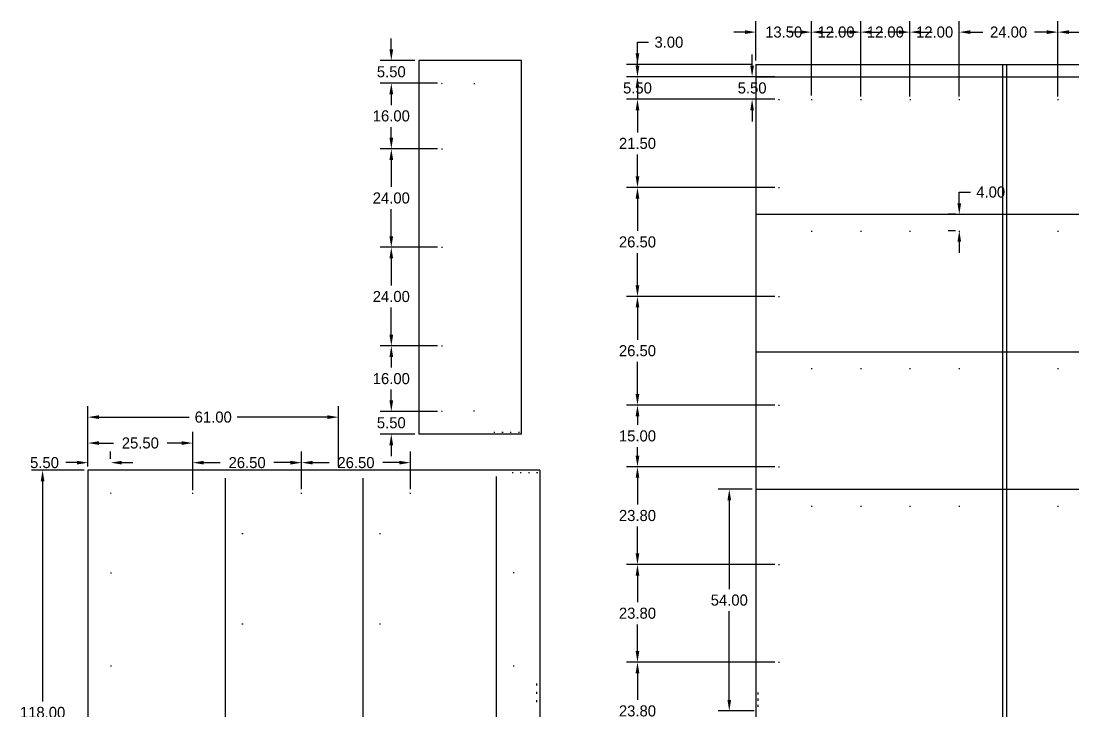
# Model space of a CAD drawing. Header units: millimetres. Extents: x 0 to 3072, y 0 to 988.
# Drawn here: x 0.2 to 256.3, y 165.7 to 333.8 of the extents above; entities that cross this region are included whole.
import ezdxf

# ---------------------------------------------------------------- set-up
doc = ezdxf.new("R2010")
doc.units = ezdxf.units.MM
for name, color, linetype in [('CUTME', 1, 'Continuous'), ('dim', 7, 'Continuous'), ('PEN1', 5, 'Continuous'), ('PEN2', 95, 'Continuous'), ('PENME', 3, 'Continuous')]:
    doc.layers.add(name, color=color, linetype=linetype)
doc.dimstyles.get("Standard").update_dxf_attribs({"dimtxt": 0.18, "dimasz": 0.18, "dimexe": 0.18, "dimexo": 0.0625, "dimgap": 0.09, "dimtad": 0, "dimtih": 1, "dimtoh": 1, "dimdec": 4, "dimzin": 0, "dimdsep": 46, "dimtxsty": 'Standard', "dimcen": 0.09, "dimadec": 0, "dimazin": 0, "dimtfac": 1, "dimtdec": 4, "dimtofl": 0, "dimtmove": 0, "dimatfit": 3, "dimfxl": 0, "dimtolj": 1, "dimtzin": 0, "dimarcsym": 0})

# ---------------------------------------------------------------- blocks, each defined once
blk = doc.blocks.new('*D257')
at = {"layer": 'Defpoints', "color": 0}
for p in [(380.96, 475.96), (356.96, 459.34), (380.96, 459.34)]:
    blk.add_point(p, dxfattribs=at)
at = {"layer": 'dim', "color": 0, "lineweight": -2}
for p, q in [((356.96, 460.28), (356.96, 478.66)), ((380.96, 460.28), (380.96, 478.66)), ((359.66, 475.96), (362.66, 475.96)), ((378.26, 475.96), (375.26, 475.96))]:
    blk.add_line(p, q, dxfattribs=at)
at = {"layer": 'dim', "color": 0}
for points in [[(359.66, 476.41), (359.66, 475.51), (356.96, 475.96)], [(378.26, 476.41), (378.26, 475.51), (380.96, 475.96)]]:
    blk.add_solid(points, dxfattribs=at)
at = {"layer": 'dim', "color": 0, "insert": (368.96, 475.96), "char_height": 2.7, "attachment_point": 5}
blk.add_mtext('\\A1;24.00', dxfattribs=at)
blk = doc.blocks.new('*D256')
at = {"layer": 'Defpoints', "color": 0}
for p in [(356.96, 475.96), (332.96, 459.34), (356.96, 459.34)]:
    blk.add_point(p, dxfattribs=at)
at = {"layer": 'dim', "color": 0, "lineweight": -2}
for p, q in [((332.96, 460.28), (332.96, 478.66)), ((356.96, 460.28), (356.96, 478.66)), ((335.66, 475.96), (338.66, 475.96)), ((354.26, 475.96), (351.26, 475.96))]:
    blk.add_line(p, q, dxfattribs=at)
at = {"layer": 'dim', "color": 0}
for points in [[(335.66, 476.41), (335.66, 475.51), (332.96, 475.96)], [(354.26, 476.41), (354.26, 475.51), (356.96, 475.96)]]:
    blk.add_solid(points, dxfattribs=at)
at = {"layer": 'dim', "color": 0, "insert": (344.96, 475.96), "char_height": 2.7, "attachment_point": 5}
blk.add_mtext('\\A1;24.00', dxfattribs=at)
blk = doc.blocks.new('*D255')
at = {"layer": 'Defpoints', "color": 0}
for p in [(332.96, 475.96), (320.96, 459.34), (332.96, 459.34)]:
    blk.add_point(p, dxfattribs=at)
at = {"layer": 'dim', "color": 0, "lineweight": -2}
for p, q in [((320.96, 460.28), (320.96, 478.66)), ((332.96, 460.28), (332.96, 478.66)), ((318.26, 475.96), (315.56, 475.96)), ((335.66, 475.96), (338.36, 475.96))]:
    blk.add_line(p, q, dxfattribs=at)
at = {"layer": 'dim', "color": 0}
for points in [[(318.26, 476.41), (318.26, 475.51), (320.96, 475.96)], [(335.66, 476.41), (335.66, 475.51), (332.96, 475.96)]]:
    blk.add_solid(points, dxfattribs=at)
at = {"layer": 'dim', "color": 0, "insert": (326.96, 475.96), "char_height": 2.7, "attachment_point": 5}
blk.add_mtext('\\A1;12.00', dxfattribs=at)
blk = doc.blocks.new('*D254')
at = {"layer": 'Defpoints', "color": 0}
for p in [(320.96, 475.96), (308.96, 459.34), (320.96, 459.34)]:
    blk.add_point(p, dxfattribs=at)
at = {"layer": 'dim', "color": 0, "lineweight": -2}
for p, q in [((308.96, 460.28), (308.96, 478.66)), ((320.96, 460.28), (320.96, 478.66)), ((306.26, 475.96), (303.56, 475.96)), ((323.66, 475.96), (326.36, 475.96))]:
    blk.add_line(p, q, dxfattribs=at)
at = {"layer": 'dim', "color": 0}
for points in [[(306.26, 476.41), (306.26, 475.51), (308.96, 475.96)], [(323.66, 476.41), (323.66, 475.51), (320.96, 475.96)]]:
    blk.add_solid(points, dxfattribs=at)
at = {"layer": 'dim', "color": 0, "insert": (314.96, 475.96), "char_height": 2.7, "attachment_point": 5}
blk.add_mtext('\\A1;12.00', dxfattribs=at)
blk = doc.blocks.new('*D253')
at = {"layer": 'Defpoints', "color": 0}
for p in [(308.96, 475.96), (296.96, 459.59), (308.96, 459.34)]:
    blk.add_point(p, dxfattribs=at)
at = {"layer": 'dim', "color": 0, "lineweight": -2}
for p, q in [((296.96, 460.53), (296.96, 478.66)), ((308.96, 460.28), (308.96, 478.66)), ((294.26, 475.96), (291.56, 475.96)), ((311.66, 475.96), (314.36, 475.96))]:
    blk.add_line(p, q, dxfattribs=at)
at = {"layer": 'dim', "color": 0}
for points in [[(294.26, 476.41), (294.26, 475.51), (296.96, 475.96)], [(311.66, 476.41), (311.66, 475.51), (308.96, 475.96)]]:
    blk.add_solid(points, dxfattribs=at)
at = {"layer": 'dim', "color": 0, "insert": (302.96, 475.96), "char_height": 2.7, "attachment_point": 5}
blk.add_mtext('\\A1;12.00', dxfattribs=at)
blk = doc.blocks.new('*D249')
at = {"layer": 'Defpoints', "color": 0}
for p in [(296.96, 475.96), (283.46, 468.09), (296.96, 459.59)]:
    blk.add_point(p, dxfattribs=at)
at = {"layer": 'dim', "color": 0, "lineweight": -2}
for p, q in [((283.46, 469.03), (283.46, 478.66)), ((296.96, 460.53), (296.96, 478.66)), ((280.76, 475.96), (278.06, 475.96)), ((299.66, 475.96), (302.36, 475.96))]:
    blk.add_line(p, q, dxfattribs=at)
at = {"layer": 'dim', "color": 0}
for points in [[(280.76, 476.41), (280.76, 475.51), (283.46, 475.96)], [(299.66, 476.41), (299.66, 475.51), (296.96, 475.96)]]:
    blk.add_solid(points, dxfattribs=at)
at = {"layer": 'dim', "color": 0, "insert": (290.21, 475.96), "char_height": 2.7, "attachment_point": 5}
blk.add_mtext('\\A1;13.50', dxfattribs=at)
blk = doc.blocks.new('*D242')
at = {"layer": 'Defpoints', "color": 0}
for p in [(282.52, 465.09), (288.96, 465.09), (288.96, 459.59)]:
    blk.add_point(p, dxfattribs=at)
at = {"layer": 'dim', "color": 0, "lineweight": -2}
for p, q in [((282.52, 467.79), (282.52, 470.49)), ((288.02, 465.09), (279.82, 465.09)), ((288.02, 459.59), (279.82, 459.59)), ((282.52, 456.89), (282.52, 454.19))]:
    blk.add_line(p, q, dxfattribs=at)
at = {"layer": 'dim', "color": 0}
for points in [[(282.07, 467.79), (282.97, 467.79), (282.52, 465.09)], [(282.07, 456.89), (282.97, 456.89), (282.52, 459.59)]]:
    blk.add_solid(points, dxfattribs=at)
at = {"layer": 'dim', "color": 0, "insert": (282.52, 462.34), "char_height": 2.7, "attachment_point": 5}
blk.add_mtext('\\A1;5.50', dxfattribs=at)
blk = doc.blocks.new('*D241')
at = {"layer": 'Defpoints', "color": 0}
for p in [(332.96, 431.59), (332.96, 431.59), (332.96, 427.59)]:
    blk.add_point(p, dxfattribs=at)
at = {"layer": 'dim', "color": 0, "lineweight": -2}
for p, q in [((332.96, 434.29), (332.96, 436.99)), ((332.96, 436.99), (335.66, 436.99)), ((332.02, 431.59), (330.26, 431.59)), ((332.02, 427.59), (330.26, 427.59)), ((332.96, 424.89), (332.96, 422.19))]:
    blk.add_line(p, q, dxfattribs=at)
at = {"layer": 'dim', "color": 0}
for points in [[(332.51, 434.29), (333.41, 434.29), (332.96, 431.59)], [(332.51, 424.89), (333.41, 424.89), (332.96, 427.59)]]:
    blk.add_solid(points, dxfattribs=at)
at = {"layer": 'dim', "color": 0, "insert": (340.61, 436.99), "char_height": 2.7, "attachment_point": 5}
blk.add_mtext('\\A1;4.00', dxfattribs=at)
blk = doc.blocks.new('*D239')
at = {"layer": 'Defpoints', "color": 0}
for p in [(199.32, 371.08), (172.82, 363.72), (199.32, 363.72)]:
    blk.add_point(p, dxfattribs=at)
at = {"layer": 'dim', "color": 0, "lineweight": -2}
for p, q in [((172.82, 364.66), (172.82, 373.78)), ((199.32, 364.66), (199.32, 373.78)), ((175.52, 371.08), (179.54, 371.08)), ((196.62, 371.08), (192.59, 371.08))]:
    blk.add_line(p, q, dxfattribs=at)
at = {"layer": 'dim', "color": 0}
for points in [[(175.52, 371.53), (175.52, 370.63), (172.82, 371.08)], [(196.62, 371.53), (196.62, 370.63), (199.32, 371.08)]]:
    blk.add_solid(points, dxfattribs=at)
at = {"layer": 'dim', "color": 0, "insert": (186.07, 371.08), "char_height": 2.7, "attachment_point": 5}
blk.add_mtext('\\A1;26.50', dxfattribs=at)
blk = doc.blocks.new('*D238')
at = {"layer": 'Defpoints', "color": 0}
for p in [(172.82, 371.08), (146.32, 363.72), (172.82, 363.72)]:
    blk.add_point(p, dxfattribs=at)
at = {"layer": 'dim', "color": 0, "lineweight": -2}
for p, q in [((146.32, 364.66), (146.32, 373.78)), ((172.82, 364.66), (172.82, 373.78)), ((149.02, 371.08), (153.04, 371.08)), ((170.12, 371.08), (166.09, 371.08))]:
    blk.add_line(p, q, dxfattribs=at)
at = {"layer": 'dim', "color": 0}
for points in [[(149.02, 371.53), (149.02, 370.63), (146.32, 371.08)], [(170.12, 371.53), (170.12, 370.63), (172.82, 371.08)]]:
    blk.add_solid(points, dxfattribs=at)
at = {"layer": 'dim', "color": 0, "insert": (159.57, 371.08), "char_height": 2.7, "attachment_point": 5}
blk.add_mtext('\\A1;26.50', dxfattribs=at)
blk = doc.blocks.new('*D237')
at = {"layer": 'Defpoints', "color": 0}
for p in [(120.82, 369.22), (126.32, 371.08), (126.32, 371.08)]:
    blk.add_point(p, dxfattribs=at)
at = {"layer": 'dim', "color": 0, "lineweight": -2}
for p, q in [((120.82, 370.16), (120.82, 373.78)), ((126.32, 372.01), (126.32, 373.78)), ((118.12, 371.08), (115.42, 371.08)), ((129.02, 371.08), (131.72, 371.08))]:
    blk.add_line(p, q, dxfattribs=at)
at = {"layer": 'dim', "color": 0}
for points in [[(118.12, 371.53), (118.12, 370.63), (120.82, 371.08)], [(129.02, 371.53), (129.02, 370.63), (126.32, 371.08)]]:
    blk.add_solid(points, dxfattribs=at)
at = {"layer": 'dim', "color": 0, "insert": (110.24, 371.08), "char_height": 2.7, "attachment_point": 5}
blk.add_mtext('\\A1;5.50', dxfattribs=at)
blk = doc.blocks.new('*D235')
at = {"layer": 'Defpoints', "color": 0}
for p in [(276.96, 364.59), (283.46, 364.59), (283.96, 310.59)]:
    blk.add_point(p, dxfattribs=at)
at = {"layer": 'dim', "color": 0, "lineweight": -2}
for p, q in [((282.52, 364.59), (274.26, 364.59)), ((276.96, 361.89), (276.96, 340.29)), ((276.96, 313.29), (276.96, 334.89)), ((283.02, 310.59), (274.26, 310.59))]:
    blk.add_line(p, q, dxfattribs=at)
at = {"layer": 'dim', "color": 0}
for points in [[(276.51, 361.89), (277.41, 361.89), (276.96, 364.59)], [(276.51, 313.29), (277.41, 313.29), (276.96, 310.59)]]:
    blk.add_solid(points, dxfattribs=at)
at = {"layer": 'dim', "color": 0, "insert": (276.96, 337.59), "char_height": 2.7, "attachment_point": 5}
blk.add_mtext('\\A1;54.00', dxfattribs=at)
blk = doc.blocks.new('*D228')
at = {"layer": 'Defpoints', "color": 0}
for p in [(288.96, 322.49), (254.61, 298.69), (289.21, 298.69)]:
    blk.add_point(p, dxfattribs=at)
at = {"layer": 'dim', "color": 0, "lineweight": -2}
for p, q in [((288.02, 322.49), (251.91, 322.49)), ((254.61, 319.79), (254.61, 313.29)), ((254.61, 301.39), (254.61, 307.89)), ((288.27, 298.69), (251.91, 298.69))]:
    blk.add_line(p, q, dxfattribs=at)
at = {"layer": 'dim', "color": 0}
for points in [[(254.16, 319.79), (255.06, 319.79), (254.61, 322.49)], [(254.16, 301.39), (255.06, 301.39), (254.61, 298.69)]]:
    blk.add_solid(points, dxfattribs=at)
at = {"layer": 'dim', "color": 0, "insert": (254.61, 310.59), "char_height": 2.7, "attachment_point": 5}
blk.add_mtext('\\A1;23.80', dxfattribs=at)
blk = doc.blocks.new('*D227')
at = {"layer": 'Defpoints', "color": 0}
for p in [(288.96, 346.29), (254.61, 322.49), (288.96, 322.49)]:
    blk.add_point(p, dxfattribs=at)
at = {"layer": 'dim', "color": 0, "lineweight": -2}
for p, q in [((288.02, 346.29), (251.91, 346.29)), ((254.61, 343.59), (254.61, 337.09)), ((254.61, 325.19), (254.61, 331.69)), ((288.02, 322.49), (251.91, 322.49))]:
    blk.add_line(p, q, dxfattribs=at)
at = {"layer": 'dim', "color": 0}
for points in [[(254.16, 343.59), (255.06, 343.59), (254.61, 346.29)], [(254.16, 325.19), (255.06, 325.19), (254.61, 322.49)]]:
    blk.add_solid(points, dxfattribs=at)
at = {"layer": 'dim', "color": 0, "insert": (254.61, 334.39), "char_height": 2.7, "attachment_point": 5}
blk.add_mtext('\\A1;23.80', dxfattribs=at)
blk = doc.blocks.new('*D226')
at = {"layer": 'Defpoints', "color": 0}
for p in [(288.96, 370.09), (254.61, 346.29), (288.96, 346.29)]:
    blk.add_point(p, dxfattribs=at)
at = {"layer": 'dim', "color": 0, "lineweight": -2}
for p, q in [((288.02, 370.09), (251.91, 370.09)), ((254.61, 367.39), (254.61, 360.89)), ((254.61, 348.99), (254.61, 355.49)), ((288.02, 346.29), (251.91, 346.29))]:
    blk.add_line(p, q, dxfattribs=at)
at = {"layer": 'dim', "color": 0}
for points in [[(254.16, 367.39), (255.06, 367.39), (254.61, 370.09)], [(254.16, 348.99), (255.06, 348.99), (254.61, 346.29)]]:
    blk.add_solid(points, dxfattribs=at)
at = {"layer": 'dim', "color": 0, "insert": (254.61, 358.19), "char_height": 2.7, "attachment_point": 5}
blk.add_mtext('\\A1;23.80', dxfattribs=at)
blk = doc.blocks.new('*D225')
at = {"layer": 'Defpoints', "color": 0}
for p in [(288.96, 385.09), (254.61, 370.09), (288.96, 370.09)]:
    blk.add_point(p, dxfattribs=at)
at = {"layer": 'dim', "color": 0, "lineweight": -2}
for p, q in [((288.02, 385.09), (251.91, 385.09)), ((254.61, 382.39), (254.61, 380.29)), ((254.61, 372.79), (254.61, 374.89)), ((288.02, 370.09), (251.91, 370.09))]:
    blk.add_line(p, q, dxfattribs=at)
at = {"layer": 'dim', "color": 0}
for points in [[(254.16, 382.39), (255.06, 382.39), (254.61, 385.09)], [(254.16, 372.79), (255.06, 372.79), (254.61, 370.09)]]:
    blk.add_solid(points, dxfattribs=at)
at = {"layer": 'dim', "color": 0, "insert": (254.61, 377.59), "char_height": 2.7, "attachment_point": 5}
blk.add_mtext('\\A1;15.00', dxfattribs=at)
blk = doc.blocks.new('*D224')
at = {"layer": 'Defpoints', "color": 0}
for p in [(288.96, 411.59), (254.61, 385.09), (288.96, 385.09)]:
    blk.add_point(p, dxfattribs=at)
at = {"layer": 'dim', "color": 0, "lineweight": -2}
for p, q in [((288.02, 411.59), (251.91, 411.59)), ((254.61, 408.89), (254.61, 401.04)), ((254.61, 387.79), (254.61, 395.64)), ((288.02, 385.09), (251.91, 385.09))]:
    blk.add_line(p, q, dxfattribs=at)
at = {"layer": 'dim', "color": 0}
for points in [[(254.16, 408.89), (255.06, 408.89), (254.61, 411.59)], [(254.16, 387.79), (255.06, 387.79), (254.61, 385.09)]]:
    blk.add_solid(points, dxfattribs=at)
at = {"layer": 'dim', "color": 0, "insert": (254.61, 398.34), "char_height": 2.7, "attachment_point": 5}
blk.add_mtext('\\A1;26.50', dxfattribs=at)
blk = doc.blocks.new('*D223')
at = {"layer": 'Defpoints', "color": 0}
for p in [(288.96, 438.09), (254.61, 411.59), (288.96, 411.59)]:
    blk.add_point(p, dxfattribs=at)
at = {"layer": 'dim', "color": 0, "lineweight": -2}
for p, q in [((288.02, 438.09), (251.91, 438.09)), ((254.61, 435.39), (254.61, 427.54)), ((254.61, 414.29), (254.61, 422.14)), ((288.02, 411.59), (251.91, 411.59))]:
    blk.add_line(p, q, dxfattribs=at)
at = {"layer": 'dim', "color": 0}
for points in [[(254.16, 435.39), (255.06, 435.39), (254.61, 438.09)], [(254.16, 414.29), (255.06, 414.29), (254.61, 411.59)]]:
    blk.add_solid(points, dxfattribs=at)
at = {"layer": 'dim', "color": 0, "insert": (254.61, 424.84), "char_height": 2.7, "attachment_point": 5}
blk.add_mtext('\\A1;26.50', dxfattribs=at)
blk = doc.blocks.new('*D222')
at = {"layer": 'Defpoints', "color": 0}
for p in [(288.96, 459.59), (254.61, 438.09), (288.96, 438.09)]:
    blk.add_point(p, dxfattribs=at)
at = {"layer": 'dim', "color": 0, "lineweight": -2}
for p, q in [((288.02, 459.59), (251.91, 459.59)), ((254.61, 456.89), (254.61, 451.54)), ((254.61, 440.79), (254.61, 446.14)), ((288.02, 438.09), (251.91, 438.09))]:
    blk.add_line(p, q, dxfattribs=at)
at = {"layer": 'dim', "color": 0}
for points in [[(254.16, 456.89), (255.06, 456.89), (254.61, 459.59)], [(254.16, 440.79), (255.06, 440.79), (254.61, 438.09)]]:
    blk.add_solid(points, dxfattribs=at)
at = {"layer": 'dim', "color": 0, "insert": (254.61, 448.84), "char_height": 2.7, "attachment_point": 5}
blk.add_mtext('\\A1;21.50', dxfattribs=at)
blk = doc.blocks.new('*D221')
at = {"layer": 'Defpoints', "color": 0}
for p in [(283.46, 465.09), (254.61, 459.59), (288.96, 459.59)]:
    blk.add_point(p, dxfattribs=at)
at = {"layer": 'dim', "color": 0, "lineweight": -2}
for p, q in [((254.61, 467.79), (254.61, 470.49)), ((282.52, 465.09), (251.91, 465.09)), ((288.02, 459.59), (251.91, 459.59)), ((254.61, 456.89), (254.61, 454.19))]:
    blk.add_line(p, q, dxfattribs=at)
at = {"layer": 'dim', "color": 0}
for points in [[(254.16, 467.79), (255.06, 467.79), (254.61, 465.09)], [(254.16, 456.89), (255.06, 456.89), (254.61, 459.59)]]:
    blk.add_solid(points, dxfattribs=at)
at = {"layer": 'dim', "color": 0, "insert": (254.61, 462.34), "char_height": 2.7, "attachment_point": 5}
blk.add_mtext('\\A1;5.50', dxfattribs=at)
blk = doc.blocks.new('*D220')
at = {"layer": 'Defpoints', "color": 0}
for p in [(283.46, 468.09), (254.61, 465.09), (283.46, 465.09)]:
    blk.add_point(p, dxfattribs=at)
at = {"layer": 'dim', "color": 0, "lineweight": -2}
for p, q in [((254.61, 470.79), (254.61, 473.49)), ((254.61, 473.49), (257.31, 473.49)), ((282.52, 468.09), (251.91, 468.09)), ((282.52, 465.09), (251.91, 465.09)), ((254.61, 462.39), (254.61, 459.69))]:
    blk.add_line(p, q, dxfattribs=at)
at = {"layer": 'dim', "color": 0}
for points in [[(254.16, 470.79), (255.06, 470.79), (254.61, 468.09)], [(254.16, 462.39), (255.06, 462.39), (254.61, 465.09)]]:
    blk.add_solid(points, dxfattribs=at)
at = {"layer": 'dim', "color": 0, "insert": (262.26, 473.49), "char_height": 2.7, "attachment_point": 5}
blk.add_mtext('\\A1;3.00', dxfattribs=at)
blk = doc.blocks.new('*D212')
at = {"layer": 'Defpoints', "color": 0}
for p in [(120.82, 382.17), (120.82, 369.22), (181.82, 369.22)]:
    blk.add_point(p, dxfattribs=at)
at = {"layer": 'dim', "color": 0, "lineweight": -2}
for p, q in [((120.82, 370.16), (120.82, 384.87)), ((181.82, 370.16), (181.82, 384.87)), ((123.52, 382.17), (145.47, 382.17)), ((179.12, 382.17), (157.17, 382.17))]:
    blk.add_line(p, q, dxfattribs=at)
at = {"layer": 'dim', "color": 0}
for points in [[(123.52, 382.62), (123.52, 381.72), (120.82, 382.17)], [(179.12, 382.62), (179.12, 381.72), (181.82, 382.17)]]:
    blk.add_solid(points, dxfattribs=at)
at = {"layer": 'dim', "color": 0, "insert": (151.32, 382.17), "char_height": 2.7, "attachment_point": 5}
blk.add_mtext('\\A1;61.00', dxfattribs=at)
blk = doc.blocks.new('*D211')
at = {"layer": 'Defpoints', "color": 0}
for p in [(120.82, 369.22), (109.77, 251.22), (120.82, 251.22)]:
    blk.add_point(p, dxfattribs=at)
at = {"layer": 'dim', "color": 0, "lineweight": -2}
for p, q in [((119.88, 369.22), (107.07, 369.22)), ((109.77, 366.52), (109.77, 312.92)), ((109.77, 253.92), (109.77, 307.52)), ((119.88, 251.22), (107.07, 251.22))]:
    blk.add_line(p, q, dxfattribs=at)
at = {"layer": 'dim', "color": 0}
for points in [[(109.32, 366.52), (110.22, 366.52), (109.77, 369.22)], [(109.32, 253.92), (110.22, 253.92), (109.77, 251.22)]]:
    blk.add_solid(points, dxfattribs=at)
at = {"layer": 'dim', "color": 0, "insert": (109.77, 310.22), "char_height": 2.7, "attachment_point": 5}
blk.add_mtext('\\A1;118.00', dxfattribs=at)
blk = doc.blocks.new('*D195')
at = {"layer": 'Defpoints', "color": 0}
for p in [(146.32, 375.86), (120.82, 369.22), (146.32, 363.47)]:
    blk.add_point(p, dxfattribs=at)
at = {"layer": 'dim', "color": 0, "lineweight": -2}
for p, q in [((120.82, 370.16), (120.82, 378.56)), ((146.32, 364.41), (146.32, 378.56)), ((123.52, 375.86), (127.04, 375.86)), ((143.62, 375.86), (140.09, 375.86))]:
    blk.add_line(p, q, dxfattribs=at)
at = {"layer": 'dim', "color": 0}
for points in [[(123.52, 376.31), (123.52, 375.41), (120.82, 375.86)], [(143.62, 376.31), (143.62, 375.41), (146.32, 375.86)]]:
    blk.add_solid(points, dxfattribs=at)
at = {"layer": 'dim', "color": 0, "insert": (133.57, 375.86), "char_height": 2.7, "attachment_point": 5}
blk.add_mtext('\\A1;25.50', dxfattribs=at)
blk = doc.blocks.new('*D186')
at = {"layer": 'Defpoints', "color": 0}
for p in [(194.67, 383.54), (206.87, 383.54), (201.37, 378.04)]:
    blk.add_point(p, dxfattribs=at)
at = {"layer": 'dim', "color": 0, "lineweight": -2}
for p, q in [((194.67, 386.24), (194.67, 388.94)), ((205.93, 383.54), (191.97, 383.54)), ((200.43, 378.04), (191.97, 378.04)), ((194.67, 375.34), (194.67, 372.64))]:
    blk.add_line(p, q, dxfattribs=at)
at = {"layer": 'dim', "color": 0}
for points in [[(194.22, 386.24), (195.12, 386.24), (194.67, 383.54)], [(194.22, 375.34), (195.12, 375.34), (194.67, 378.04)]]:
    blk.add_solid(points, dxfattribs=at)
at = {"layer": 'dim', "color": 0, "insert": (194.67, 380.79), "char_height": 2.7, "attachment_point": 5}
blk.add_mtext('\\A1;5.50', dxfattribs=at)
blk = doc.blocks.new('*D185')
at = {"layer": 'Defpoints', "color": 0}
for p in [(194.67, 399.54), (206.87, 399.54), (206.87, 383.54)]:
    blk.add_point(p, dxfattribs=at)
at = {"layer": 'dim', "color": 0, "lineweight": -2}
for p, q in [((205.93, 399.54), (191.97, 399.54)), ((194.67, 396.84), (194.67, 394.24)), ((194.67, 386.24), (194.67, 388.84)), ((205.93, 383.54), (191.97, 383.54))]:
    blk.add_line(p, q, dxfattribs=at)
at = {"layer": 'dim', "color": 0}
for points in [[(194.22, 396.84), (195.12, 396.84), (194.67, 399.54)], [(194.22, 386.24), (195.12, 386.24), (194.67, 383.54)]]:
    blk.add_solid(points, dxfattribs=at)
at = {"layer": 'dim', "color": 0, "insert": (194.67, 391.54), "char_height": 2.7, "attachment_point": 5}
blk.add_mtext('\\A1;16.00', dxfattribs=at)
blk = doc.blocks.new('*D184')
at = {"layer": 'Defpoints', "color": 0}
for p in [(194.67, 423.54), (206.87, 423.54), (206.87, 399.54)]:
    blk.add_point(p, dxfattribs=at)
at = {"layer": 'dim', "color": 0, "lineweight": -2}
for p, q in [((205.93, 423.54), (191.97, 423.54)), ((194.67, 420.84), (194.67, 414.24)), ((194.67, 402.24), (194.67, 408.84)), ((205.93, 399.54), (191.97, 399.54))]:
    blk.add_line(p, q, dxfattribs=at)
at = {"layer": 'dim', "color": 0}
for points in [[(194.22, 420.84), (195.12, 420.84), (194.67, 423.54)], [(194.22, 402.24), (195.12, 402.24), (194.67, 399.54)]]:
    blk.add_solid(points, dxfattribs=at)
at = {"layer": 'dim', "color": 0, "insert": (194.67, 411.54), "char_height": 2.7, "attachment_point": 5}
blk.add_mtext('\\A1;24.00', dxfattribs=at)
blk = doc.blocks.new('*D183')
at = {"layer": 'Defpoints', "color": 0}
for p in [(194.67, 447.54), (206.87, 447.54), (206.87, 423.54)]:
    blk.add_point(p, dxfattribs=at)
at = {"layer": 'dim', "color": 0, "lineweight": -2}
for p, q in [((205.93, 447.54), (191.97, 447.54)), ((194.67, 444.84), (194.67, 438.24)), ((194.67, 426.24), (194.67, 432.84)), ((205.93, 423.54), (191.97, 423.54))]:
    blk.add_line(p, q, dxfattribs=at)
at = {"layer": 'dim', "color": 0}
for points in [[(194.22, 444.84), (195.12, 444.84), (194.67, 447.54)], [(194.22, 426.24), (195.12, 426.24), (194.67, 423.54)]]:
    blk.add_solid(points, dxfattribs=at)
at = {"layer": 'dim', "color": 0, "insert": (194.67, 435.54), "char_height": 2.7, "attachment_point": 5}
blk.add_mtext('\\A1;24.00', dxfattribs=at)
blk = doc.blocks.new('*D182')
at = {"layer": 'Defpoints', "color": 0}
for p in [(194.67, 463.54), (206.87, 463.54), (206.87, 447.54)]:
    blk.add_point(p, dxfattribs=at)
at = {"layer": 'dim', "color": 0, "lineweight": -2}
for p, q in [((205.93, 463.54), (191.97, 463.54)), ((194.67, 460.84), (194.67, 458.24)), ((194.67, 450.24), (194.67, 452.84)), ((205.93, 447.54), (191.97, 447.54))]:
    blk.add_line(p, q, dxfattribs=at)
at = {"layer": 'dim', "color": 0}
for points in [[(194.22, 460.84), (195.12, 460.84), (194.67, 463.54)], [(194.22, 450.24), (195.12, 450.24), (194.67, 447.54)]]:
    blk.add_solid(points, dxfattribs=at)
at = {"layer": 'dim', "color": 0, "insert": (194.67, 455.54), "char_height": 2.7, "attachment_point": 5}
blk.add_mtext('\\A1;16.00', dxfattribs=at)
blk = doc.blocks.new('*D181')
at = {"layer": 'Defpoints', "color": 0}
for p in [(194.67, 469.04), (201.37, 469.04), (206.87, 463.54)]:
    blk.add_point(p, dxfattribs=at)
at = {"layer": 'dim', "color": 0, "lineweight": -2}
for p, q in [((194.67, 471.74), (194.67, 474.44)), ((200.43, 469.04), (191.97, 469.04)), ((205.93, 463.54), (191.97, 463.54)), ((194.67, 460.84), (194.67, 458.14))]:
    blk.add_line(p, q, dxfattribs=at)
at = {"layer": 'dim', "color": 0}
for points in [[(194.22, 471.74), (195.12, 471.74), (194.67, 469.04)], [(194.22, 460.84), (195.12, 460.84), (194.67, 463.54)]]:
    blk.add_solid(points, dxfattribs=at)
at = {"layer": 'dim', "color": 0, "insert": (194.67, 466.29), "char_height": 2.7, "attachment_point": 5}
blk.add_mtext('\\A1;5.50', dxfattribs=at)
blk = doc.blocks.new('A$C71D563D8')
at = {"layer": 'CUTME'}
for p, q in [((97.001, 324.143), (97.001, 233.143)), ((122.001, 324.143), (97.001, 324.143)), ((122.001, 233.143), (122.001, 324.143)), ((122.001, 233.143), (97.001, 233.143)), ((16.447, 224.324), (16.447, 106.324)), ((77.447, 224.324), (16.447, 224.324)), ((126.447, 224.324), (76.447, 224.324)), ((126.447, 224.324), (126.447, 106.324))]:
    blk.add_line(p, q, dxfattribs=at)
at = {"layer": 'CUTME', "ltscale": 22}
for p, q in [((179.091, 323.196), (240.091, 323.196)), ((179.091, 323.196), (179.091, 11.196)), ((239.091, 323.196), (300.091, 323.196)), ((239.091, 323.196), (239.091, 11.196)), ((240.091, 323.196), (240.091, 11.196))]:
    blk.add_line(p, q, dxfattribs=at)
at = {"layer": 'PEN1', "ltscale": 22}
for p, q in [((179.091, 320.196), (240.091, 320.196)), ((239.091, 320.196), (300.091, 320.196))]:
    blk.add_line(p, q, dxfattribs=at)
at = {"layer": 'PEN2', "ltscale": 22}
for p, q in [((179.091, 286.696), (240.091, 286.696)), ((239.091, 286.696), (300.091, 286.696)), ((179.091, 253.196), (240.091, 253.196)), ((239.091, 253.196), (300.091, 253.196)), ((179.091, 219.696), (240.091, 219.696)), ((239.091, 219.696), (300.091, 219.696))]:
    blk.add_line(p, q, dxfattribs=at)
at = {"layer": 'PEN2'}
for p, q in [((115.947, 107.824), (115.947, 222.824)), ((49.95, 107.41), (49.95, 222.41)), ((83.45, 107.41), (83.45, 222.41))]:
    blk.add_line(p, q, dxfattribs=at)
at = {"layer": 'PENME'}
for p, q in [((102.501, 318.643), (102.678, 318.466)), ((110.501, 318.643), (110.501, 318.393)), ((102.501, 302.643), (102.751, 302.643)), ((102.501, 278.643), (102.751, 278.643)), ((102.501, 254.643), (102.751, 254.643)), ((102.501, 238.643), (102.678, 238.819)), ((110.501, 238.643), (110.501, 238.893)), ((115.251, 233.643), (115.501, 233.643)), ((117.251, 233.643), (117.501, 233.643)), ((119.251, 233.643), (119.501, 233.643)), ((121.251, 233.643), (121.501, 233.643)), ((119.693, 223.825), (119.943, 223.825)), ((121.693, 223.825), (121.943, 223.825)), ((123.693, 223.825), (123.943, 223.825)), ((125.693, 223.825), (125.943, 223.825)), ((21.947, 218.827), (22.124, 218.65)), ((41.947, 218.577), (41.947, 218.827)), ((68.447, 218.577), (68.447, 218.827)), ((94.947, 218.577), (94.947, 218.827)), ((53.95, 208.92), (54.2, 208.92)), ((87.45, 208.92), (87.7, 208.92)), ((21.947, 199.374), (22.197, 199.374)), ((119.947, 199.424), (120.197, 199.424)), ((53.95, 186.92), (54.2, 186.92)), ((87.45, 186.92), (87.7, 186.92)), ((119.947, 176.724), (120.197, 176.724)), ((21.947, 176.674), (22.197, 176.674)), ((125.616, 172.364), (125.616, 171.864)), ((125.616, 170.364), (125.616, 169.864)), ((125.616, 168.364), (125.616, 167.864))]:
    blk.add_line(p, q, dxfattribs=at)
at = {"layer": 'PENME', "ltscale": 22}
for p, q in [((184.789, 314.498), (184.591, 314.696)), ((192.593, 314.696), (192.593, 314.446)), ((204.593, 314.696), (204.593, 314.446)), ((216.593, 314.696), (216.593, 314.446)), ((228.593, 314.696), (228.593, 314.446)), ((252.593, 314.696), (252.593, 314.446)), ((184.591, 293.196), (184.841, 293.196)), ((192.591, 282.696), (192.591, 282.446)), ((204.591, 282.696), (204.591, 282.446)), ((216.591, 282.696), (216.591, 282.446)), ((228.591, 282.696), (228.591, 282.446)), ((252.591, 282.696), (252.591, 282.446)), ((184.591, 266.696), (184.841, 266.696)), ((192.591, 249.196), (192.591, 248.946)), ((204.591, 249.196), (204.591, 248.946)), ((216.591, 249.196), (216.591, 248.946)), ((228.591, 249.196), (228.591, 248.946)), ((252.591, 249.196), (252.591, 248.946)), ((184.591, 240.196), (184.841, 240.196)), ((184.591, 225.196), (184.841, 225.196)), ((192.591, 215.696), (192.591, 215.446)), ((204.591, 215.696), (204.591, 215.446)), ((216.591, 215.696), (216.591, 215.446)), ((228.591, 215.696), (228.591, 215.446)), ((252.591, 215.696), (252.591, 215.446)), ((184.591, 201.396), (184.841, 201.396)), ((184.591, 177.596), (184.841, 177.596)), ((179.591, 169.696), (179.591, 170.196)), ((179.591, 168.196), (179.591, 168.696)), ((179.591, 166.696), (179.591, 167.196))]:
    blk.add_line(p, q, dxfattribs=at)
at = {"layer": 'dim', "ltscale": 22}
for base, p1, p2, override, picture, middle in [((192.593, 331.063), (179.091, 323.196), (192.593, 314.696), {"dimscale": 15, "dimdec": 2}, '*D249', (185.842, 331.063)), ((204.593, 331.063), (192.593, 314.696), (204.593, 314.446), {"dimscale": 15, "dimdec": 2, "dimtmove": 1}, '*D253', (198.593, 331.063)), ((216.593, 331.063), (204.593, 314.446), (216.593, 314.446), {"dimscale": 15, "dimdec": 2, "dimtmove": 1}, '*D254', (210.593, 331.063)), ((228.593, 331.063), (216.593, 314.446), (228.593, 314.446), {"dimscale": 15, "dimdec": 2, "dimtmove": 1}, '*D255', (222.593, 331.063)), ((252.593, 331.063), (228.593, 314.446), (252.593, 314.446), {"dimscale": 15, "dimdec": 2, "dimtmove": 1}, '*D256', (240.593, 331.063)), ((276.593, 331.063), (252.593, 314.446), (276.593, 314.446), {"dimscale": 15, "dimdec": 2, "dimtmove": 1}, '*D257', (264.593, 331.063)), ((16.447, 237.272), (77.447, 224.324), (16.447, 224.324), {"dimscale": 15, "dimdec": 2}, '*D212', (46.947, 237.272)), ((41.947, 230.968), (16.447, 224.324), (41.947, 218.577), {"dimscale": 15, "dimdec": 2}, '*D195', (29.197, 230.968)), ((68.447, 226.18), (41.947, 218.827), (68.447, 218.827), {"dimscale": 15, "dimdec": 2, "dimtmove": 1}, '*D238', (55.197, 226.18)), ((94.947, 226.18), (68.447, 218.827), (94.947, 218.827), {"dimscale": 15, "dimdec": 2, "dimtmove": 1}, '*D239', (81.697, 226.18))]:
    dim = blk.add_linear_dim(base=base, p1=p1, p2=p2, dimstyle='Standard', override=override, dxfattribs=at)
    dim.commit()
    dim.dimension.update_dxf_attribs({"geometry": picture, "text_midpoint": middle, "insert": (-104.37, -144.897)})
for base, p1, p2, override, picture, middle in [((90.302, 324.143), (102.501, 318.643), (97.001, 324.143), {"dimscale": 15, "dimdec": 2, "dimtmove": 1}, '*D181', (90.302, 321.393)), ((150.24, 314.696), (179.091, 320.196), (184.591, 314.696), {"dimscale": 15, "dimdec": 2, "dimtmove": 1}, '*D221', (150.24, 317.446)), ((178.153, 320.196), (184.591, 314.696), (184.591, 320.196), {"dimscale": 15, "dimdec": 2}, '*D242', (178.153, 317.446)), ((90.302, 318.643), (102.501, 302.643), (102.501, 318.643), {"dimscale": 15, "dimdec": 2, "dimtmove": 1}, '*D182', (90.302, 310.643)), ((150.24, 293.196), (184.591, 314.696), (184.591, 293.196), {"dimscale": 15, "dimdec": 2, "dimtmove": 1}, '*D222', (150.24, 303.946)), ((90.302, 302.643), (102.501, 278.643), (102.501, 302.643), {"dimscale": 15, "dimdec": 2, "dimtmove": 1}, '*D183', (90.302, 290.643)), ((150.24, 266.696), (184.591, 293.196), (184.591, 266.696), {"dimscale": 15, "dimdec": 2, "dimtmove": 1}, '*D223', (150.24, 279.946)), ((228.591, 286.696), (228.591, 282.696), (228.591, 286.696), {"dimscale": 15, "dimdec": 2}, '*D241', (236.241, 292.096)), ((90.302, 278.643), (102.501, 254.643), (102.501, 278.643), {"dimscale": 15, "dimdec": 2, "dimtmove": 1}, '*D184', (90.302, 266.643)), ((150.24, 240.196), (184.591, 266.696), (184.591, 240.196), {"dimscale": 15, "dimdec": 2, "dimtmove": 1}, '*D224', (150.24, 253.446)), ((90.302, 254.643), (102.501, 238.643), (102.501, 254.643), {"dimscale": 15, "dimdec": 2, "dimtmove": 1}, '*D185', (90.302, 246.643)), ((90.302, 238.643), (97.001, 233.143), (102.501, 238.643), {"dimscale": 15, "dimdec": 2}, '*D186', (90.302, 235.893)), ((150.24, 225.196), (184.591, 240.196), (184.591, 225.196), {"dimscale": 15, "dimdec": 2, "dimtmove": 1}, '*D225', (150.24, 232.696)), ((5.4, 106.324), (16.447, 224.324), (16.447, 106.324), {"dimscale": 15, "dimdec": 2}, '*D211', (5.4, 165.324)), ((150.24, 201.396), (184.591, 225.196), (184.591, 201.396), {"dimscale": 15, "dimdec": 2, "dimtmove": 1}, '*D226', (150.24, 213.296)), ((172.593, 219.696), (179.591, 165.696), (179.091, 219.696), {"dimscale": 15, "dimdec": 2}, '*D235', (172.593, 192.696)), ((150.24, 177.596), (184.591, 201.396), (184.591, 177.596), {"dimscale": 15, "dimdec": 2, "dimtmove": 1}, '*D227', (150.24, 189.496)), ((150.24, 153.796), (184.591, 177.596), (184.841, 153.796), {"dimscale": 15, "dimdec": 2, "dimtmove": 1}, '*D228', (150.24, 165.696))]:
    dim = blk.add_linear_dim(base=base, p1=p1, p2=p2, angle=90, dimstyle='Standard', override=override, dxfattribs=at)
    dim.commit()
    dim.dimension.update_dxf_attribs({"geometry": picture, "text_midpoint": middle, "insert": (-104.37, -144.897)})
dim = blk.add_linear_dim(base=(150.24, 320.196), p1=(179.091, 323.196), p2=(179.091, 320.196), angle=90, dimstyle='Standard', override={"dimscale": 15, "dimdec": 2}, dxfattribs=at)
dim.commit()
dim.dimension.update_dxf_attribs({"geometry": '*D220', "text_midpoint": (157.89, 328.596), "dimtype": 128, "insert": (-104.37, -144.897)})
dim = blk.add_linear_dim(base=(21.947, 226.18), p1=(16.447, 224.324), p2=(21.947, 226.18), dimstyle='Standard', override={"dimscale": 15, "dimdec": 2}, dxfattribs=at)
dim.commit()
dim.dimension.update_dxf_attribs({"geometry": '*D237', "text_midpoint": (5.872, 226.18), "dimtype": 128, "insert": (-104.37, -144.897)})

msp = doc.modelspace()

# ---------------------------------------------------------------- block references
msp.add_blockref('A$C71D563D8', (0, 0))

doc.saveas('drawing.dxf')
